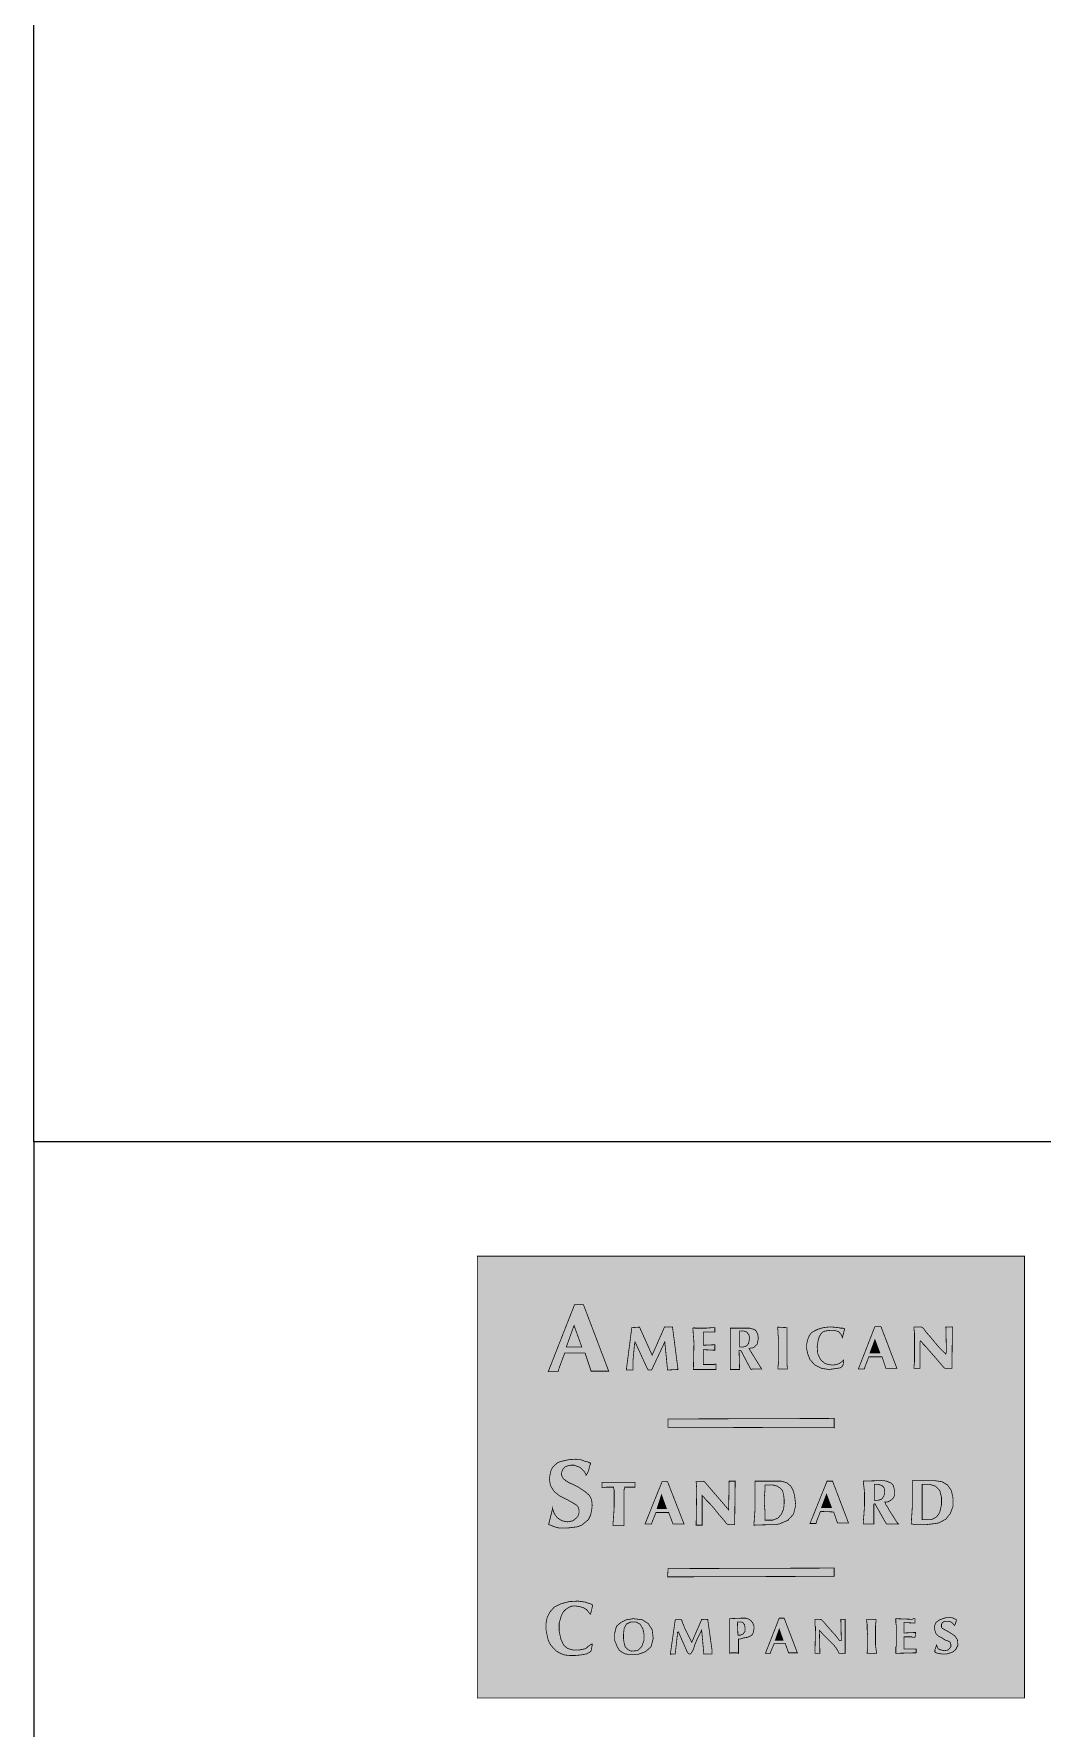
# Model space of a CAD drawing. Extents: x 15445 to 21745, y -5725 to 3185.
# Drawn here: x 15979 to 16810, y -4558 to -3161 of the extents above; entities that cross this region are included whole.
import ezdxf

# ---------------------------------------------------------------- set-up
doc = ezdxf.new("R2010")
doc.units = 0
doc.header["$LTSCALE"] = 200
doc.header["$MEASUREMENT"] = 0
for name, color, linetype in [('CAMADA_1', 7, 'CONTINUOUS'), ('FINA', 7, 'CONTINUOUS'), ('RAHMEN07', 5, 'CONTINUOUS')]:
    doc.layers.add(name, color=color, linetype=linetype)

msp = doc.modelspace()

# ---------------------------------------------------------------- linework, layer by layer
at = {"layer": 'CAMADA_1', "color": 5, "linetype": 'CONTINUOUS', "const_width": 0.63}
msp.add_lwpolyline([(16344.338, -4533.044), (16795.556, -4533.044), (16795.556, -4168.895), (16344.338, -4168.895), (16344.338, -4533.044)], dxfattribs=at)
at = {"layer": 'CAMADA_1', "color": 7, "linetype": 'CONTINUOUS', "const_width": 0.63}
for points in [[(16433.221, -4248.709), (16416.442, -4248.709), (16411.907, -4260.952), (16411.001, -4264.127), (16402.838, -4264.127), (16424.605, -4208.801), (16431.86, -4208.801), (16452.721, -4263.673), (16438.21, -4263.673), (16433.221, -4248.709)], [(16417.803, -4243.719), (16430.5, -4243.719), (16424.151, -4226.033), (16417.803, -4243.719)], [(16478.116, -4227.394), (16488.546, -4250.522), (16498.523, -4227.848), (16498.523, -4227.394), (16505.325, -4227.394), (16509.861, -4262.314), (16501.244, -4262.766), (16498.977, -4239.638), (16488.092, -4262.766), (16485.372, -4262.766), (16484.466, -4261.406), (16474.489, -4239.638), (16474.035, -4241.453), (16473.582, -4245.988), (16473.128, -4250.976), (16472.674, -4255.965), (16472.674, -4258.685), (16472.674, -4260.952), (16472.674, -4262.314), (16472.674, -4262.766), (16467.233, -4262.766), (16471.768, -4227.848), (16478.116, -4227.394)], [(16540.244, -4241.906), (16540.244, -4246.44), (16530.721, -4245.988), (16530.721, -4258.232), (16531.175, -4258.232), (16532.989, -4258.232), (16534.802, -4258.232), (16537.069, -4258.232), (16538.883, -4258.232), (16539.791, -4258.232), (16540.698, -4257.778), (16541.151, -4257.778), (16541.151, -4262.314), (16522.558, -4262.314), (16523.01, -4240.092), (16522.104, -4228.302), (16523.464, -4227.848), (16523.918, -4228.302), (16526.639, -4228.302), (16532.535, -4228.302), (16537.976, -4227.848), (16540.244, -4227.848), (16540.244, -4231.475), (16530.721, -4231.475), (16530.721, -4242.359), (16540.244, -4241.906)], [(16568.36, -4245.08), (16578.791, -4261.86), (16573.348, -4261.86), (16571.535, -4261.86), (16570.174, -4262.314), (16569.266, -4260.952), (16561.557, -4246.44), (16560.197, -4246.44), (16560.651, -4262.314), (16560.197, -4262.314), (16558.837, -4262.314), (16557.022, -4262.314), (16555.209, -4262.314), (16554.302, -4262.314), (16553.396, -4262.314), (16552.942, -4262.314), (16552.942, -4261.86), (16552.942, -4260.499), (16552.942, -4258.685), (16552.942, -4257.324), (16552.942, -4256.418), (16552.942, -4255.965), (16552.942, -4255.057), (16552.942, -4254.15), (16552.942, -4249.162), (16552.942, -4240.092), (16552.942, -4235.557), (16552.942, -4231.929), (16552.942, -4229.208), (16552.942, -4228.302), (16567, -4228.302), (16567.453, -4228.302), (16568.36, -4228.302), (16568.814, -4228.302), (16569.266, -4228.302), (16570.627, -4228.754), (16572.441, -4229.208), (16573.348, -4229.661), (16574.256, -4230.569), (16575.616, -4233.29), (16576.069, -4236.463), (16575.616, -4239.184), (16575.162, -4241.453), (16574.709, -4241.906), (16573.802, -4242.813), (16572.894, -4243.719), (16572.441, -4244.174), (16571.081, -4244.627), (16569.721, -4244.627), (16568.814, -4245.08), (16568.36, -4245.08)], [(16560.651, -4230.569), (16560.651, -4243.719), (16561.104, -4243.719), (16561.557, -4243.719), (16562.918, -4243.719), (16563.825, -4243.719), (16565.639, -4243.267), (16567, -4242.359), (16567.906, -4240.999), (16568.36, -4239.638), (16568.814, -4236.463), (16568.36, -4233.744), (16566.547, -4231.475), (16563.825, -4230.569), (16562.918, -4230.569), (16561.557, -4230.569), (16561.104, -4230.569), (16560.651, -4230.569)], [(16600.104, -4261.86), (16592.396, -4261.86), (16592.396, -4260.952), (16592.396, -4259.139), (16592.848, -4255.965), (16592.848, -4251.883), (16592.848, -4243.719), (16592.848, -4237.371), (16592.396, -4233.744), (16592.396, -4230.569), (16591.942, -4228.302), (16591.942, -4227.394), (16599.651, -4227.848), (16599.651, -4257.324), (16600.104, -4261.86)], [(16647.267, -4228.754), (16645.453, -4236.011), (16644.999, -4235.104), (16644.999, -4234.65), (16644.545, -4233.744), (16642.278, -4231.022), (16638.65, -4230.115), (16635.023, -4230.115), (16631.395, -4230.569), (16629.127, -4231.475), (16627.767, -4232.837), (16626.406, -4235.104), (16625.498, -4237.824), (16624.593, -4243.267), (16625.046, -4249.162), (16627.313, -4254.15), (16630.941, -4257.324), (16633.663, -4258.232), (16637.29, -4258.685), (16640.465, -4258.232), (16643.185, -4257.324), (16644.092, -4256.418), (16645.453, -4255.511), (16645.906, -4255.057), (16646.359, -4254.603), (16646.359, -4256.418), (16645.906, -4258.685), (16644.999, -4260.045), (16643.638, -4260.952), (16640.918, -4261.406), (16634.569, -4262.314), (16628.219, -4261.406), (16622.779, -4258.685), (16618.697, -4254.15), (16616.883, -4249.614), (16615.976, -4245.534), (16615.976, -4241.453), (16616.883, -4237.371), (16618.243, -4234.196), (16620.058, -4231.929), (16622.325, -4230.569), (16625.046, -4229.208), (16629.58, -4227.848), (16633.663, -4227.394), (16637.744, -4227.394), (16642.278, -4227.848), (16644.092, -4228.302), (16645.906, -4228.302), (16646.813, -4228.754), (16647.267, -4228.754)], [(16678.104, -4251.883), (16667.22, -4251.883), (16664.045, -4260.045), (16663.593, -4261.86), (16658.604, -4261.86), (16672.208, -4226.94), (16677.196, -4226.94), (16690.348, -4261.406), (16681.279, -4261.406), (16678.104, -4251.883)], [(16728.894, -4260.499), (16723.452, -4254.15), (16717.104, -4246.894), (16714.383, -4243.719), (16712.115, -4241.453), (16710.754, -4239.638), (16709.847, -4238.732), (16709.395, -4239.638), (16709.395, -4241.453), (16709.395, -4244.174), (16709.395, -4247.801), (16709.395, -4251.429), (16709.395, -4255.057), (16709.395, -4258.232), (16709.395, -4260.499), (16709.395, -4261.406), (16704.407, -4261.406), (16704.407, -4260.045), (16704.86, -4255.965), (16704.86, -4250.068), (16704.86, -4243.719), (16704.86, -4237.824), (16704.86, -4232.383), (16704.407, -4228.754), (16704.407, -4227.394), (16705.313, -4227.394), (16707.126, -4227.394), (16708.941, -4227.394), (16710.754, -4227.394), (16712.115, -4228.302), (16714.383, -4231.475), (16718.01, -4235.557), (16722.092, -4240.545), (16724.812, -4243.719), (16727.534, -4246.44), (16729.802, -4248.709), (16730.707, -4249.614), (16731.161, -4246.894), (16730.707, -4227.394), (16736.15, -4227.394), (16735.696, -4261.406), (16731.161, -4261.406), (16730.707, -4261.406), (16730.255, -4261.406), (16729.348, -4260.952), (16728.894, -4260.499)], [(16668.127, -4248.709), (16676.29, -4248.709), (16672.208, -4237.824), (16668.127, -4248.709)], [(16501.697, -4309.929), (16501.697, -4303.126), (16638.65, -4302.674), (16638.65, -4310.382), (16501.697, -4309.929)], [(16406.465, -4377.044), (16406.465, -4377.498), (16406.919, -4378.405), (16407.373, -4379.765), (16407.826, -4381.126), (16410.547, -4384.753), (16414.175, -4387.022), (16418.709, -4387.928), (16423.245, -4387.022), (16425.512, -4385.207), (16427.326, -4383.394), (16428.233, -4380.672), (16428.233, -4377.951), (16427.78, -4376.592), (16427.326, -4375.231), (16426.418, -4374.323), (16425.058, -4373.417), (16422.791, -4372.057), (16419.616, -4370.242), (16415.988, -4368.428), (16412.361, -4366.614), (16407.826, -4362.987), (16404.652, -4357.999), (16403.744, -4352.103), (16405.106, -4345.754), (16406.465, -4343.033), (16408.732, -4340.766), (16411.001, -4338.951), (16413.722, -4338.046), (16419.616, -4336.684), (16425.966, -4336.231), (16426.872, -4336.684), (16428.233, -4336.684), (16429.593, -4336.684), (16430.953, -4337.138), (16433.221, -4338.046), (16435.488, -4338.498), (16437.303, -4339.405), (16437.756, -4339.405), (16437.756, -4340.313), (16436.849, -4342.126), (16436.396, -4344.847), (16435.488, -4347.115), (16435.035, -4348.022), (16434.581, -4348.928), (16434.128, -4349.382), (16434.128, -4348.928), (16433.675, -4348.476), (16433.221, -4347.569), (16432.768, -4346.661), (16429.139, -4343.033), (16424.151, -4341.22), (16421.431, -4341.22), (16419.163, -4341.672), (16416.896, -4342.58), (16415.082, -4344.394), (16414.175, -4346.207), (16413.722, -4348.476), (16414.175, -4350.289), (16415.082, -4352.103), (16415.988, -4353.01), (16416.896, -4353.463), (16417.803, -4354.371), (16418.709, -4354.823), (16420.07, -4355.731), (16422.337, -4356.638), (16425.058, -4357.999), (16427.78, -4359.359), (16433.221, -4362.987), (16436.849, -4366.161), (16438.664, -4369.789), (16439.117, -4374.323), (16438.664, -4378.405), (16437.756, -4382.486), (16435.942, -4386.115), (16433.221, -4388.382), (16430.5, -4390.649), (16426.872, -4392.009), (16419.616, -4392.917), (16411.453, -4392.917), (16409.64, -4392.463), (16406.919, -4391.556), (16404.652, -4390.649), (16403.292, -4390.195), (16403.292, -4389.743), (16403.744, -4387.928), (16406.011, -4378.859), (16406.465, -4377.044)], [(16456.803, -4359.359), (16450.454, -4359.359), (16448.64, -4359.812), (16448.186, -4359.812), (16447.279, -4359.812), (16447.279, -4355.277), (16474.489, -4355.277), (16474.489, -4359.359), (16473.582, -4359.359), (16471.768, -4359.359), (16469.5, -4359.359), (16467.686, -4359.359), (16465.872, -4359.359), (16465.872, -4359.812), (16465.872, -4360.72), (16465.418, -4361.173), (16465.418, -4361.627), (16465.418, -4362.533), (16465.418, -4362.987), (16465.418, -4363.441), (16465.418, -4364.346), (16465.418, -4391.103), (16456.349, -4391.103), (16456.349, -4388.382), (16456.803, -4382.486), (16457.256, -4375.231), (16457.256, -4368.428), (16457.256, -4365.254), (16457.256, -4362.079), (16456.803, -4360.266), (16456.803, -4359.359)], [(16502.151, -4380.219), (16491.721, -4380.219), (16488.546, -4387.928), (16488.092, -4389.743), (16482.651, -4389.743), (16496.71, -4354.823), (16501.244, -4354.823), (16514.849, -4389.743), (16505.779, -4389.743), (16502.151, -4380.219)], [(16532.081, -4355.277), (16551.581, -4377.951), (16552.034, -4354.371), (16557.022, -4354.371), (16556.57, -4390.195), (16555.663, -4390.195), (16553.849, -4390.195), (16551.581, -4390.195), (16550.221, -4389.743), (16549.313, -4388.835), (16548.407, -4387.474), (16546.14, -4384.753), (16542.965, -4381.126), (16539.791, -4377.044), (16536.162, -4372.963), (16532.989, -4369.789), (16530.721, -4367.067), (16529.814, -4366.161), (16529.814, -4390.649), (16524.825, -4390.649), (16525.279, -4360.72), (16524.825, -4354.823), (16530.268, -4354.823), (16531.175, -4354.371), (16532.081, -4355.277)], [(16586.499, -4390.195), (16572.441, -4390.649), (16573.348, -4377.951), (16573.348, -4354.371), (16592.396, -4354.371), (16593.301, -4354.371), (16593.755, -4354.371), (16594.209, -4354.371), (16595.116, -4354.371), (16599.651, -4355.731), (16602.824, -4358.452), (16604.638, -4361.627), (16605.999, -4366.161), (16606.906, -4374.323), (16605.093, -4381.58), (16600.557, -4386.568), (16593.301, -4389.743), (16592.396, -4389.743), (16591.488, -4390.195), (16590.127, -4390.195), (16589.221, -4390.195), (16588.314, -4390.195), (16587.86, -4390.195), (16587.407, -4390.195), (16586.499, -4390.195)], [(16585.592, -4357.545), (16581.511, -4357.545), (16581.511, -4358.906), (16581.511, -4362.533), (16581.058, -4367.521), (16581.058, -4373.417), (16581.511, -4378.405), (16581.511, -4382.486), (16581.511, -4385.661), (16581.511, -4386.568), (16585.139, -4386.568), (16586.046, -4386.568), (16586.499, -4386.568), (16586.952, -4386.568), (16587.86, -4386.568), (16592.396, -4384.753), (16595.116, -4381.58), (16596.93, -4377.498), (16597.383, -4372.963), (16597.383, -4369.336), (16596.93, -4365.708), (16596.022, -4362.079), (16593.755, -4359.812), (16592.848, -4359.359), (16591.488, -4358.452), (16589.673, -4357.999), (16588.314, -4357.545), (16587.407, -4357.545), (16586.952, -4357.545), (16586.499, -4357.545), (16585.592, -4357.545)], [(16638.198, -4379.765), (16627.313, -4379.313), (16624.139, -4387.474), (16623.685, -4389.289), (16618.697, -4389.289), (16632.755, -4354.371), (16637.29, -4354.371), (16650.441, -4388.835), (16641.37, -4388.835), (16638.198, -4379.765)], [(16662.685, -4354.371), (16676.744, -4353.916), (16677.65, -4353.916), (16678.104, -4353.916), (16678.557, -4353.916), (16679.464, -4353.916), (16681.731, -4354.371), (16684, -4355.277), (16685.813, -4356.185), (16687.174, -4357.545), (16687.626, -4358.906), (16688.08, -4360.72), (16688.534, -4362.533), (16688.534, -4363.893), (16688.534, -4365.708), (16687.626, -4367.975), (16685.813, -4369.789), (16683.546, -4371.15), (16682.638, -4371.603), (16681.279, -4371.603), (16680.825, -4371.603), (16680.371, -4371.603), (16680.825, -4372.057), (16681.279, -4373.871), (16682.638, -4375.684), (16684, -4378.405), (16686.72, -4382.486), (16688.987, -4386.115), (16690.802, -4388.835), (16691.709, -4389.743), (16681.731, -4389.743), (16672.208, -4372.963), (16671.3, -4373.417), (16671.3, -4389.743), (16662.685, -4389.743), (16662.685, -4387.474), (16663.139, -4382.033), (16663.593, -4375.231), (16663.593, -4368.882), (16663.593, -4363.441), (16663.139, -4358.906), (16662.685, -4355.731), (16662.685, -4354.371)], [(16671.754, -4357.091), (16671.754, -4370.242), (16672.208, -4370.242), (16672.662, -4370.242), (16673.569, -4370.242), (16674.475, -4370.242), (16677.65, -4369.336), (16679.464, -4367.067), (16680.371, -4363.893), (16679.918, -4360.266), (16679.01, -4358.906), (16678.104, -4357.999), (16676.744, -4357.545), (16674.929, -4357.091), (16674.023, -4357.091), (16672.662, -4357.091), (16672.208, -4357.091), (16671.754, -4357.091)], [(16702.139, -4389.743), (16703.045, -4375.684), (16703.045, -4353.916), (16703.499, -4353.916), (16704.86, -4353.916), (16707.126, -4353.916), (16709.395, -4353.916), (16715.29, -4353.916), (16721.185, -4353.916), (16727.534, -4354.823), (16732.069, -4357.545), (16735.242, -4362.079), (16736.603, -4368.428), (16736.603, -4375.231), (16734.336, -4381.126), (16730.707, -4385.661), (16724.812, -4388.835), (16722.092, -4389.289), (16718.464, -4389.743), (16714.836, -4390.195), (16711.208, -4390.195), (16708.487, -4390.195), (16705.313, -4390.195), (16703.045, -4389.743), (16702.139, -4389.743)], [(16715.29, -4357.091), (16711.208, -4357.091), (16711.208, -4386.115), (16716.197, -4386.115), (16716.65, -4386.115), (16717.556, -4386.115), (16718.01, -4386.115), (16718.464, -4386.115), (16720.731, -4385.207), (16722.998, -4383.848), (16724.812, -4381.58), (16725.72, -4379.765), (16727.08, -4373.871), (16727.08, -4367.521), (16725.72, -4362.079), (16722.546, -4358.906), (16722.092, -4358.452), (16720.731, -4357.999), (16718.917, -4357.545), (16717.556, -4357.091), (16717.104, -4357.091), (16716.65, -4357.091), (16715.743, -4357.091), (16715.29, -4357.091)], [(16492.628, -4377.044), (16500.338, -4377.044), (16496.256, -4365.708), (16492.628, -4377.044)], [(16628.219, -4376.138), (16636.383, -4376.138), (16632.302, -4365.254), (16628.219, -4376.138)], [(16501.244, -4433.276), (16501.697, -4426.475), (16638.65, -4426.021), (16638.65, -4432.824), (16501.244, -4433.276)], [(16439.57, -4456.404), (16437.756, -4464.115), (16437.303, -4463.66), (16436.396, -4462.754), (16435.488, -4461.394), (16434.128, -4460.032), (16431.86, -4458.671), (16428.687, -4457.765), (16425.512, -4457.312), (16422.791, -4457.312), (16420.07, -4458.219), (16417.349, -4460.032), (16415.536, -4461.847), (16413.722, -4465.021), (16411.907, -4471.37), (16411.907, -4478.172), (16413.267, -4484.521), (16415.536, -4489.51), (16418.709, -4492.229), (16423.245, -4493.591), (16428.233, -4493.591), (16432.768, -4492.683), (16434.581, -4491.776), (16435.942, -4490.416), (16437.303, -4489.51), (16438.664, -4488.603), (16439.117, -4488.603), (16439.117, -4489.51), (16438.664, -4491.776), (16438.21, -4494.044), (16437.756, -4494.951), (16434.581, -4496.765), (16429.593, -4497.672), (16424.605, -4498.126), (16420.978, -4498.126), (16416.442, -4497.672), (16412.814, -4496.312), (16409.64, -4494.497), (16406.919, -4491.776), (16404.652, -4489.057), (16402.838, -4485.428), (16401.931, -4481.346), (16401.024, -4476.811), (16401.024, -4471.823), (16401.931, -4466.835), (16404.198, -4462.3), (16407.826, -4458.219), (16413.267, -4455.498), (16420.07, -4453.685), (16427.326, -4453.231), (16433.675, -4454.137), (16435.942, -4455.045), (16437.756, -4455.498), (16439.117, -4456.404), (16439.57, -4456.404)], [(16473.128, -4467.742), (16480.384, -4468.649), (16485.372, -4471.823), (16488.546, -4476.811), (16489.454, -4484.067), (16487.639, -4490.87), (16483.105, -4494.951), (16476.756, -4497.218), (16469.5, -4497.218), (16466.326, -4496.765), (16463.605, -4495.405), (16461.338, -4493.591), (16459.977, -4491.324), (16457.709, -4485.882), (16457.709, -4479.532), (16459.069, -4474.09), (16462.698, -4470.917), (16467.233, -4468.649), (16473.128, -4467.742)], [(16521.197, -4487.242), (16528.907, -4469.555), (16529.36, -4468.196), (16530.268, -4468.196), (16530.721, -4468.649), (16531.627, -4468.649), (16532.535, -4468.649), (16533.441, -4468.196), (16534.348, -4468.196), (16537.976, -4494.044), (16537.976, -4496.765), (16531.175, -4496.765), (16529.36, -4477.265), (16528.907, -4478.172), (16527.546, -4480.893), (16525.732, -4484.521), (16524.372, -4487.695), (16523.464, -4489.962), (16522.558, -4493.137), (16521.197, -4495.405), (16520.291, -4496.765), (16518.93, -4496.765), (16517.57, -4495.405), (16510.767, -4479.986), (16510.315, -4478.626), (16509.407, -4479.08), (16509.407, -4480.439), (16507.593, -4496.765), (16507.14, -4496.765), (16506.686, -4496.765), (16505.779, -4496.765), (16504.872, -4496.765), (16503.511, -4497.218), (16507.593, -4468.649), (16512.582, -4468.649), (16513.035, -4469.102), (16513.489, -4470.917), (16514.395, -4472.73), (16515.302, -4475.452), (16517.57, -4479.986), (16519.384, -4483.614), (16520.745, -4486.335), (16521.197, -4487.242)], [(16559.743, -4484.521), (16559.743, -4496.312), (16558.384, -4495.858), (16557.022, -4495.858), (16556.117, -4495.858), (16554.755, -4495.858), (16553.396, -4495.858), (16552.488, -4496.312), (16552.488, -4467.742), (16562.918, -4467.288), (16563.372, -4467.288), (16564.278, -4467.288), (16564.732, -4467.288), (16565.639, -4467.288), (16568.36, -4468.196), (16570.174, -4469.555), (16571.535, -4471.37), (16572.441, -4473.637), (16572.441, -4476.359), (16571.987, -4479.08), (16571.081, -4480.893), (16569.266, -4482.253), (16567, -4483.16), (16563.825, -4483.614), (16561.104, -4484.521), (16559.743, -4484.521)], [(16598.29, -4488.149), (16589.221, -4488.149), (16586.499, -4494.497), (16586.046, -4496.312), (16581.965, -4496.312), (16593.301, -4467.288), (16597.383, -4467.288), (16608.267, -4495.858), (16601.011, -4495.858), (16598.29, -4488.149)], [(16643.638, -4485.882), (16644.545, -4485.882), (16644.092, -4468.196), (16647.721, -4468.196), (16647.721, -4496.312), (16647.267, -4496.312), (16645.453, -4496.312), (16644.092, -4496.312), (16642.732, -4496.312), (16642.278, -4495.405), (16641.824, -4494.497), (16640.465, -4492.229), (16638.65, -4489.962), (16636.383, -4487.695), (16632.755, -4484.067), (16629.58, -4480.893), (16627.313, -4478.172), (16626.406, -4477.265), (16626.86, -4496.312), (16622.779, -4496.312), (16623.233, -4475.905), (16623.233, -4474.998), (16623.233, -4474.544), (16623.233, -4474.09), (16622.779, -4473.637), (16622.779, -4471.823), (16622.779, -4470.463), (16622.779, -4469.555), (16622.779, -4468.649), (16622.779, -4468.196), (16623.233, -4468.196), (16624.593, -4468.196), (16626.406, -4468.196), (16627.313, -4468.196), (16628.219, -4468.649), (16630.034, -4470.463), (16632.302, -4473.184), (16635.023, -4476.359), (16640.011, -4481.801), (16642.732, -4485.428), (16643.185, -4485.882), (16643.638, -4485.882)], [(16673.569, -4496.312), (16665.86, -4496.312), (16665.86, -4494.951), (16666.313, -4492.229), (16666.313, -4487.695), (16666.313, -4482.707), (16665.86, -4477.265), (16665.86, -4472.73), (16665.406, -4469.555), (16665.406, -4468.196), (16673.115, -4468.196), (16673.115, -4470.009), (16672.662, -4474.09), (16672.662, -4479.532), (16672.662, -4484.975), (16672.662, -4489.057), (16673.115, -4492.683), (16673.569, -4495.405), (16673.569, -4496.312)], [(16696.243, -4482.707), (16696.243, -4492.683), (16706.22, -4492.683), (16706.22, -4495.858), (16689.441, -4496.312), (16689.441, -4495.858), (16689.441, -4494.951), (16689.441, -4493.137), (16689.441, -4491.776), (16689.441, -4490.87), (16689.894, -4490.416), (16689.894, -4489.51), (16689.894, -4489.057), (16689.894, -4484.521), (16689.894, -4477.265), (16689.894, -4473.637), (16689.441, -4470.917), (16689.441, -4468.649), (16689.441, -4467.742), (16701.232, -4468.196), (16703.045, -4468.196), (16703.953, -4467.742), (16705.313, -4467.742), (16705.313, -4471.37), (16696.243, -4470.917), (16696.243, -4479.532), (16705.766, -4479.08), (16705.313, -4483.16), (16704.86, -4483.16), (16704.407, -4483.16), (16703.499, -4483.16), (16702.592, -4482.707), (16700.324, -4482.707), (16698.057, -4482.707), (16696.696, -4482.707), (16696.243, -4482.707)], [(16722.998, -4489.057), (16722.998, -4489.51), (16723.452, -4489.962), (16723.452, -4490.87), (16723.905, -4491.776), (16725.266, -4493.137), (16727.08, -4493.591), (16728.894, -4494.044), (16730.255, -4494.044), (16732.522, -4493.591), (16733.882, -4492.229), (16734.789, -4490.87), (16734.789, -4488.603), (16734.336, -4487.242), (16732.976, -4486.335), (16730.255, -4485.428), (16727.534, -4483.614), (16724.812, -4482.253), (16722.546, -4479.986), (16721.638, -4477.265), (16721.185, -4474.09), (16722.546, -4470.917), (16724.812, -4469.102), (16727.987, -4467.742), (16731.161, -4466.835), (16734.336, -4466.835), (16735.696, -4466.835), (16737.51, -4467.742), (16738.871, -4468.196), (16739.325, -4468.649), (16739.325, -4469.555), (16738.871, -4470.917), (16738.417, -4472.277), (16737.963, -4473.184), (16737.963, -4473.637), (16737.963, -4473.184), (16737.057, -4472.73), (16736.603, -4471.823), (16735.696, -4470.917), (16733.882, -4470.009), (16731.615, -4470.009), (16729.348, -4470.009), (16727.534, -4471.37), (16727.08, -4472.277), (16727.08, -4473.184), (16727.08, -4474.544), (16727.534, -4475.452), (16728.894, -4476.359), (16733.882, -4479.08), (16737.963, -4481.801), (16740.232, -4484.975), (16740.686, -4489.51), (16738.871, -4493.137), (16736.15, -4495.405), (16731.615, -4496.765), (16727.08, -4496.765), (16724.359, -4496.312), (16722.546, -4495.858), (16721.638, -4494.951), (16721.638, -4493.591), (16722.092, -4492.229), (16722.546, -4490.87), (16722.998, -4489.51), (16722.998, -4489.057)], [(16471.314, -4494.497), (16476.756, -4494.044), (16479.93, -4490.87), (16481.744, -4485.882), (16481.744, -4479.986), (16480.837, -4475.905), (16478.57, -4472.277), (16475.395, -4470.463), (16470.861, -4470.463), (16467.233, -4472.277), (16465.418, -4475.905), (16464.965, -4480.439), (16464.965, -4484.521), (16465.418, -4487.695), (16466.326, -4490.87), (16468.593, -4493.137), (16471.314, -4494.497)], [(16560.651, -4470.463), (16558.837, -4470.463), (16559.291, -4481.346), (16561.104, -4481.346), (16563.372, -4480.439), (16565.186, -4478.172), (16565.186, -4475.452), (16564.732, -4472.73), (16564.278, -4472.277), (16563.825, -4471.37), (16563.372, -4470.917), (16562.464, -4470.463), (16560.651, -4470.463)], [(16590.127, -4485.428), (16596.476, -4485.428), (16593.301, -4476.359), (16590.127, -4485.428)]]:
    msp.add_lwpolyline(points, dxfattribs=at)
at = {"layer": 'CAMADA_1', "color": 5}
msp.add_solid([(16344.338, -4533.044), (16795.556, -4533.044), (16344.338, -4168.895), (16795.556, -4168.895)], dxfattribs=at)
at = {"layer": 'CAMADA_1', "color": 7}
for points in [[(16417.803, -4243.719), (16430.5, -4243.719), (16417.803, -4243.719), (16424.151, -4226.033)], [(16668.127, -4248.709), (16676.29, -4248.709), (16668.127, -4248.709), (16672.208, -4237.824)], [(16501.697, -4309.929), (16501.697, -4303.126), (16638.65, -4310.382), (16638.65, -4302.674)], [(16492.628, -4377.044), (16500.338, -4377.044), (16492.628, -4377.044), (16496.256, -4365.708)], [(16628.219, -4376.138), (16636.383, -4376.138), (16628.219, -4376.138), (16632.302, -4365.254)], [(16501.244, -4433.276), (16501.697, -4426.475), (16638.65, -4432.824), (16638.65, -4426.021)], [(16590.127, -4485.428), (16596.476, -4485.428), (16590.127, -4485.428), (16593.301, -4476.359)]]:
    msp.add_solid(points, dxfattribs=at)
at = {"layer": 'FINA'}
msp.add_line((21594.776, -4074.671), (15978.776, -4074.671), dxfattribs=at)
at = {"layer": 'FINA', "linetype": 'CONTINUOUS'}
msp.add_line((15978.776, -4074.671), (15978.776, -5574.671), dxfattribs=at)
at = {"layer": 'RAHMEN07'}
msp.add_line((15978.776, -4074.671), (15978.776, 3035.329), dxfattribs=at)

doc.saveas('drawing.dxf')
